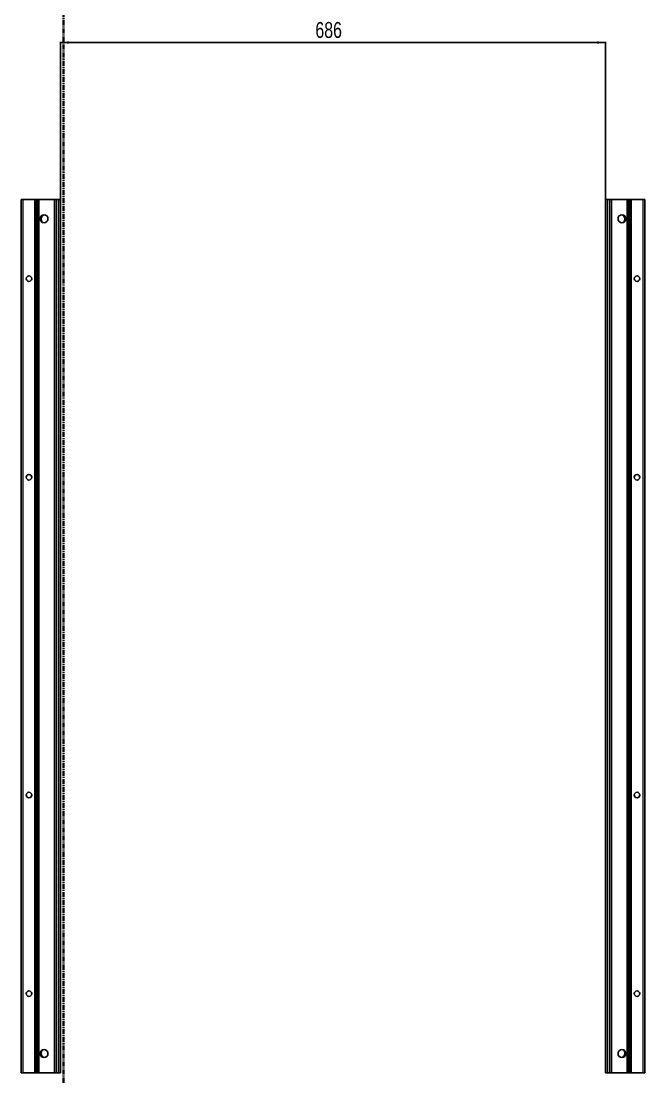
# Model space of a CAD drawing. Header units: millimetres. Extents: x -199 to 2589, y -2047 to 1507.
# Drawn here: x 905 to 1690, y -857 to 472 of the extents above; entities that cross this region are included whole.
import ezdxf

# ---------------------------------------------------------------- set-up
doc = ezdxf.new("R2010")
doc.units = ezdxf.units.MM
doc.linetypes.add('CENTER', pattern=[10.16, 6.35, -1.27, 1.27, -1.27])
doc.layers.add('FORMAT', color=7, linetype='Continuous')
doc.styles.add('SLDTEXTSTYLE0', font='TXT', dxfattribs={"width": 0.75})
doc.dimstyles.new('SLDDIMSTYLE0', dxfattribs={"dimtxt": 20, "dimasz": 10, "dimexe": 0, "dimexo": 0.0625, "dimgap": 5, "dimtad": 2, "dimdec": 1, "dimrnd": 1e-09, "dimzin": 12, "dimdsep": 46, "dimtxsty": 'SLDTEXTSTYLE0', "dimsah": 1, "dimcen": 0.09, "dimadec": 0, "dimazin": 3, "dimtfac": 1, "dimtofl": 0, "dimtmove": 0, "dimatfit": 3, "dimfxl": 0, "dimfrac": 2, "dimtolj": 1, "dimtzin": 12, "dimarcsym": 0})

# ---------------------------------------------------------------- blocks, each defined once
blk = doc.blocks.new('_D_4')
at = {"layer": 'FORMAT'}
for p, q in [((954.3, 247.2), (954.3, 446)), ((954.3, 445), (1640.3, 445)), ((1640.3, 247.2), (1640.3, 446))]:
    blk.add_line(p, q, dxfattribs=at)
for points in [[(954.3, 445), (964.3, 443.5), (964.3, 446.5)], [(1640.3, 445), (1630.3, 446.5), (1630.3, 443.5)]]:
    blk.add_solid(points, dxfattribs=at)
at = {"layer": 'FORMAT', "insert": (1275.1, 470.8), "char_height": 20, "attachment_point": 1, "style": 'SLDTEXTSTYLE0'}
blk.add_mtext('686', dxfattribs=at)

msp = doc.modelspace()

# ---------------------------------------------------------------- linework, layer by layer
at = {"color": 7, "linetype": 'CENTER', "lineweight": 35}
msp.add_line((958.03, 1499.09), (958.03, -1103.67), dxfattribs=at)
at = {"color": 7, "linetype": 'Continuous', "lineweight": 25}
for p, q in [((904.6, -851.79), (904.6, 247.21)), ((904.6, 247.21), (906.6, 247.21)), ((906.6, 247.21), (921.95, 247.21)), ((921.95, 247.21), (922.6, 247.21)), ((922.6, 223.46), (922.6, 247.21)), ((922.6, 247.21), (923.19, 247.21)), ((923.19, 247.21), (924.39, 247.21)), ((924.39, 247.21), (924.39, -851.79)), ((924.39, 247.21), (924.43, 247.21)), ((924.43, 247.21), (924.43, -851.79)), ((924.43, 247.21), (925.63, 247.21)), ((925.63, 247.21), (927.05, 247.21)), ((927.05, 247.21), (946.45, 247.21)), ((946.45, 247.21), (947.1, 247.21)), ((947.1, -851.79), (947.1, 247.21)), ((947.1, 247.21), (949.1, 247.21)), ((949.1, 247.21), (952.3, 247.21)), ((952.3, 247.21), (954.3, 247.21)), ((954.3, 247.21), (954.3, -851.79)), ((1640.3, -851.79), (1640.3, 247.21)), ((1640.3, 247.21), (1642.3, 247.21)), ((1645.5, 247.21), (1642.3, 247.21)), ((1645.5, 247.21), (1647.5, 247.21)), ((1647.5, 247.21), (1647.5, -851.79)), ((1647.5, 247.21), (1648.15, 247.21)), ((1667.55, 247.21), (1648.15, 247.21)), ((1667.55, 247.21), (1668.97, 247.21)), ((1670.17, 247.21), (1668.97, 247.21)), ((1670.17, -851.79), (1670.17, 247.21)), ((1670.21, 247.21), (1670.17, 247.21)), ((1670.21, -851.79), (1670.21, 247.21)), ((1671.42, 247.21), (1670.21, 247.21)), ((1671.42, 247.21), (1672, 247.21)), ((1672, 247.21), (1672, 223.46)), ((1672, 247.21), (1672.65, 247.21)), ((1688, 247.21), (1672.65, 247.21)), ((1688, 247.21), (1690, 247.21)), ((1690, 247.21), (1690, -851.79)), ((932.65, 227.73), (932.65, 228.14)), ((1661.95, 228.14), (1661.95, 227.73)), ((922.66, 223.35), (922.6, 223.46)), ((922.6, 223.46), (922.6, 221.96)), ((922.6, 221.96), (922.66, 222.06)), ((922.6, 173.46), (922.6, 221.96)), ((922.66, 222.06), (922.66, 223.35)), ((1672, 223.46), (1671.94, 223.35)), ((1671.94, 223.35), (1671.94, 222.06)), ((1671.94, 222.06), (1672, 221.96)), ((1672, 221.96), (1672, 223.46)), ((1672, 221.96), (1672, 173.46)), ((922.66, 173.35), (922.6, 173.46)), ((922.6, 173.46), (922.6, 171.96)), ((922.66, 172.06), (922.66, 173.35)), ((1672, 173.46), (1671.94, 173.35)), ((1671.94, 173.35), (1671.94, 172.06)), ((1672, 171.96), (1672, 173.46)), ((922.6, 171.96), (922.66, 172.06)), ((922.6, 123.46), (922.6, 171.96)), ((1671.94, 172.06), (1672, 171.96)), ((1672, 171.96), (1672, 123.46)), ((922.66, 123.35), (922.6, 123.46)), ((922.6, 123.46), (922.6, 121.96)), ((922.6, 121.96), (922.66, 122.06)), ((922.6, 73.46), (922.6, 121.96)), ((922.66, 122.06), (922.66, 123.35)), ((1672, 123.46), (1671.94, 123.35)), ((1671.94, 123.35), (1671.94, 122.06)), ((1671.94, 122.06), (1672, 121.96)), ((1672, 121.96), (1672, 123.46)), ((1672, 121.96), (1672, 73.46)), ((922.66, 73.35), (922.6, 73.46)), ((922.6, 73.46), (922.6, 71.96)), ((922.6, 71.96), (922.66, 72.06)), ((922.6, 23.46), (922.6, 71.96)), ((922.66, 72.06), (922.66, 73.35)), ((1672, 73.46), (1671.94, 73.35)), ((1671.94, 73.35), (1671.94, 72.06)), ((1671.94, 72.06), (1672, 71.96)), ((1672, 71.96), (1672, 73.46)), ((1672, 71.96), (1672, 23.46)), ((922.66, 23.35), (922.6, 23.46)), ((922.6, 23.46), (922.6, 21.96)), ((922.6, 21.96), (922.66, 22.06)), ((922.6, -26.54), (922.6, 21.96)), ((922.66, 22.06), (922.66, 23.35)), ((1672, 23.46), (1671.94, 23.35)), ((1671.94, 23.35), (1671.94, 22.06)), ((1671.94, 22.06), (1672, 21.96)), ((1672, 21.96), (1672, 23.46)), ((1672, 21.96), (1672, -26.54)), ((922.66, -26.65), (922.6, -26.54)), ((922.6, -26.54), (922.6, -28.04)), ((1672, -26.54), (1671.94, -26.65)), ((1672, -28.04), (1672, -26.54)), ((922.6, -28.04), (922.66, -27.94)), ((922.6, -76.54), (922.6, -28.04)), ((922.66, -27.94), (922.66, -26.65)), ((1671.94, -26.65), (1671.94, -27.94)), ((1671.94, -27.94), (1672, -28.04)), ((1672, -28.04), (1672, -76.54)), ((922.66, -76.65), (922.6, -76.54)), ((922.6, -76.54), (922.6, -78.04)), ((922.6, -78.04), (922.66, -77.94)), ((922.6, -126.54), (922.6, -78.04)), ((922.66, -77.94), (922.66, -76.65)), ((1672, -76.54), (1671.94, -76.65)), ((1671.94, -76.65), (1671.94, -77.94)), ((1671.94, -77.94), (1672, -78.04)), ((1672, -78.04), (1672, -76.54)), ((1672, -78.04), (1672, -126.54)), ((922.66, -126.65), (922.6, -126.54)), ((922.6, -126.54), (922.6, -128.04)), ((922.6, -128.04), (922.66, -127.94)), ((922.6, -176.54), (922.6, -128.04)), ((922.66, -127.94), (922.66, -126.65)), ((1672, -126.54), (1671.94, -126.65)), ((1671.94, -126.65), (1671.94, -127.94)), ((1671.94, -127.94), (1672, -128.04)), ((1672, -128.04), (1672, -126.54)), ((1672, -128.04), (1672, -176.54)), ((922.66, -176.65), (922.6, -176.54)), ((922.6, -176.54), (922.6, -178.04)), ((922.6, -178.04), (922.66, -177.94)), ((922.6, -226.54), (922.6, -178.04)), ((922.66, -177.94), (922.66, -176.65)), ((1672, -176.54), (1671.94, -176.65)), ((1671.94, -176.65), (1671.94, -177.94)), ((1671.94, -177.94), (1672, -178.04)), ((1672, -178.04), (1672, -176.54)), ((1672, -178.04), (1672, -226.54)), ((922.66, -226.65), (922.6, -226.54)), ((922.6, -226.54), (922.6, -228.04)), ((922.6, -228.04), (922.66, -227.94)), ((922.6, -276.54), (922.6, -228.04)), ((922.66, -227.94), (922.66, -226.65)), ((1672, -226.54), (1671.94, -226.65)), ((1671.94, -226.65), (1671.94, -227.94)), ((1671.94, -227.94), (1672, -228.04)), ((1672, -228.04), (1672, -226.54)), ((1672, -228.04), (1672, -276.54)), ((922.66, -276.65), (922.6, -276.54)), ((922.6, -276.54), (922.6, -278.04)), ((922.6, -278.04), (922.66, -277.94)), ((922.6, -326.54), (922.6, -278.04)), ((922.66, -277.94), (922.66, -276.65)), ((1672, -276.54), (1671.94, -276.65)), ((1671.94, -276.65), (1671.94, -277.94)), ((1671.94, -277.94), (1672, -278.04)), ((1672, -278.04), (1672, -276.54)), ((1672, -278.04), (1672, -326.54)), ((922.66, -326.65), (922.6, -326.54)), ((922.6, -326.54), (922.6, -328.04)), ((922.6, -328.04), (922.66, -327.94)), ((922.6, -376.54), (922.6, -328.04)), ((922.66, -327.94), (922.66, -326.65)), ((1672, -326.54), (1671.94, -326.65)), ((1671.94, -326.65), (1671.94, -327.94)), ((1671.94, -327.94), (1672, -328.04)), ((1672, -328.04), (1672, -326.54)), ((1672, -328.04), (1672, -376.54)), ((922.66, -376.65), (922.6, -376.54)), ((922.6, -376.54), (922.6, -378.04)), ((922.6, -378.04), (922.66, -377.94)), ((922.6, -426.54), (922.6, -378.04)), ((922.66, -377.94), (922.66, -376.65)), ((1672, -376.54), (1671.94, -376.65)), ((1671.94, -376.65), (1671.94, -377.94)), ((1671.94, -377.94), (1672, -378.04)), ((1672, -378.04), (1672, -376.54)), ((1672, -378.04), (1672, -426.54)), ((922.66, -426.65), (922.6, -426.54)), ((922.6, -426.54), (922.6, -428.04)), ((922.6, -428.04), (922.66, -427.94)), ((922.6, -476.54), (922.6, -428.04)), ((922.66, -427.94), (922.66, -426.65)), ((1672, -426.54), (1671.94, -426.65)), ((1671.94, -426.65), (1671.94, -427.94)), ((1671.94, -427.94), (1672, -428.04)), ((1672, -428.04), (1672, -426.54)), ((1672, -428.04), (1672, -476.54)), ((922.66, -476.65), (922.6, -476.54)), ((922.6, -476.54), (922.6, -478.04)), ((922.6, -478.04), (922.66, -477.94)), ((922.6, -526.54), (922.6, -478.04)), ((922.66, -477.94), (922.66, -476.65)), ((1672, -476.54), (1671.94, -476.65)), ((1671.94, -476.65), (1671.94, -477.94)), ((1671.94, -477.94), (1672, -478.04)), ((1672, -478.04), (1672, -476.54)), ((1672, -478.04), (1672, -526.54)), ((922.66, -526.65), (922.6, -526.54)), ((922.6, -526.54), (922.6, -528.04)), ((922.6, -528.04), (922.66, -527.94)), ((922.6, -576.54), (922.6, -528.04)), ((922.66, -527.94), (922.66, -526.65)), ((1672, -526.54), (1671.94, -526.65)), ((1671.94, -526.65), (1671.94, -527.94)), ((1671.94, -527.94), (1672, -528.04)), ((1672, -528.04), (1672, -526.54)), ((1672, -528.04), (1672, -576.54)), ((922.66, -576.65), (922.6, -576.54)), ((922.6, -576.54), (922.6, -578.04)), ((922.6, -578.04), (922.66, -577.94)), ((922.6, -626.54), (922.6, -578.04)), ((922.66, -577.94), (922.66, -576.65)), ((1672, -576.54), (1671.94, -576.65)), ((1671.94, -576.65), (1671.94, -577.94)), ((1671.94, -577.94), (1672, -578.04)), ((1672, -578.04), (1672, -576.54)), ((1672, -578.04), (1672, -626.54)), ((922.66, -626.65), (922.6, -626.54)), ((922.6, -626.54), (922.6, -628.04)), ((922.6, -628.04), (922.66, -627.94)), ((922.6, -676.54), (922.6, -628.04)), ((922.66, -627.94), (922.66, -626.65)), ((1672, -626.54), (1671.94, -626.65)), ((1671.94, -626.65), (1671.94, -627.94)), ((1671.94, -627.94), (1672, -628.04)), ((1672, -628.04), (1672, -626.54)), ((1672, -628.04), (1672, -676.54)), ((922.66, -676.65), (922.6, -676.54)), ((922.6, -676.54), (922.6, -678.04)), ((922.66, -677.94), (922.66, -676.65)), ((1672, -676.54), (1671.94, -676.65)), ((1671.94, -676.65), (1671.94, -677.94)), ((1672, -678.04), (1672, -676.54)), ((922.6, -678.04), (922.66, -677.94)), ((922.6, -726.54), (922.6, -678.04)), ((1671.94, -677.94), (1672, -678.04)), ((1672, -678.04), (1672, -726.54)), ((922.66, -726.65), (922.6, -726.54)), ((922.6, -726.54), (922.6, -728.04)), ((922.6, -728.04), (922.66, -727.94)), ((922.6, -776.54), (922.6, -728.04)), ((922.66, -727.94), (922.66, -726.65)), ((1672, -726.54), (1671.94, -726.65)), ((1671.94, -726.65), (1671.94, -727.94)), ((1671.94, -727.94), (1672, -728.04)), ((1672, -728.04), (1672, -726.54)), ((1672, -728.04), (1672, -776.54)), ((922.66, -776.65), (922.6, -776.54)), ((922.6, -776.54), (922.6, -778.04)), ((922.6, -778.04), (922.66, -777.94)), ((922.6, -826.54), (922.6, -778.04)), ((922.66, -777.94), (922.66, -776.65)), ((1672, -776.54), (1671.94, -776.65)), ((1671.94, -776.65), (1671.94, -777.94)), ((1671.94, -777.94), (1672, -778.04)), ((1672, -778.04), (1672, -776.54)), ((1672, -778.04), (1672, -826.54)), ((922.66, -826.65), (922.6, -826.54)), ((922.6, -826.54), (922.6, -828.04)), ((922.6, -828.04), (922.66, -827.94)), ((922.6, -851.79), (922.6, -828.04)), ((922.66, -827.94), (922.66, -826.65)), ((932.65, -832.73), (932.65, -832.32)), ((1661.95, -832.32), (1661.95, -832.73)), ((1672, -826.54), (1671.94, -826.65)), ((1671.94, -826.65), (1671.94, -827.94)), ((1671.94, -827.94), (1672, -828.04)), ((1672, -828.04), (1672, -826.54)), ((1672, -828.04), (1672, -851.79)), ((906.6, -851.79), (904.6, -851.79)), ((906.6, -851.79), (921.95, -851.79)), ((922.6, -851.79), (921.95, -851.79)), ((923.19, -851.79), (922.6, -851.79)), ((923.19, -851.79), (924.39, -851.79)), ((924.39, -851.79), (924.43, -851.79)), ((924.43, -851.79), (925.63, -851.79)), ((927.05, -851.79), (925.63, -851.79)), ((927.05, -851.79), (946.45, -851.79)), ((947.1, -851.79), (946.45, -851.79)), ((949.1, -851.79), (947.1, -851.79)), ((949.1, -851.79), (952.3, -851.79)), ((954.3, -851.79), (952.3, -851.79)), ((1642.3, -851.79), (1640.3, -851.79)), ((1645.5, -851.79), (1642.3, -851.79)), ((1647.5, -851.79), (1645.5, -851.79)), ((1648.15, -851.79), (1647.5, -851.79)), ((1667.55, -851.79), (1648.15, -851.79)), ((1668.97, -851.79), (1667.55, -851.79)), ((1670.17, -851.79), (1668.97, -851.79)), ((1670.21, -851.79), (1670.17, -851.79)), ((1671.42, -851.79), (1670.21, -851.79)), ((1672, -851.79), (1671.42, -851.79)), ((1672.65, -851.79), (1672, -851.79)), ((1688, -851.79), (1672.65, -851.79)), ((1690, -851.79), (1688, -851.79))]:
    msp.add_line(p, q, dxfattribs=at)
at = {"color": 8, "linetype": 'Continuous', "lineweight": 18}
for p, q in [((906.6, 247.21), (906.6, -851.79)), ((921.95, -851.79), (921.95, 247.21)), ((923.19, 247.21), (923.19, -851.79)), ((925.63, -851.79), (925.63, 247.21)), ((927.05, 247.21), (927.05, -851.79)), ((946.45, -851.79), (946.45, 247.21)), ((949.1, 247.21), (949.1, -851.79)), ((952.3, -851.79), (952.3, 247.21)), ((1642.3, 247.21), (1642.3, -851.79)), ((1645.5, -851.79), (1645.5, 247.21)), ((1648.15, 247.21), (1648.15, -851.79)), ((1667.55, -851.79), (1667.55, 247.21)), ((1668.97, 247.21), (1668.97, -851.79)), ((1671.42, -851.79), (1671.42, 247.21)), ((1672.65, 247.21), (1672.65, -851.79)), ((1688, -851.79), (1688, 247.21))]:
    msp.add_line(p, q, dxfattribs=at)
at = {"color": 7, "linetype": 'Continuous', "lineweight": 25}
for centre, radius in [((933.45, 223.21), 5), ((1661.15, 223.21), 5), ((914.5, 147.71), 3.5), ((1680.1, 147.71), 3.5), ((914.5, -102.29), 3.5), ((1680.1, -102.29), 3.5), ((914.5, -502.29), 3.5), ((1680.1, -502.29), 3.5), ((914.5, -752.29), 3.5), ((1680.1, -752.29), 3.5), ((933.45, -827.79), 5), ((1661.15, -827.79), 5)]:
    msp.add_circle(centre, radius, dxfattribs=at)
for centre, radius, start, end in [((934.95, 222.71), 5.25, 119.14074, 233.81086), ((932.15, 227.73), 0.5, 299.14074, 0), ((1662.45, 227.73), 0.5, 180, 240.85926), ((1659.65, 222.71), 5.25, 306.18916, 60.85926), ((934.95, -827.29), 5.25, 126.18914, 240.85926), ((1659.65, -827.29), 5.25, 299.14074, 53.81082), ((932.15, -832.32), 0.5, 0, 60.85926), ((1662.45, -832.32), 0.5, 119.14074, 180)]:
    msp.add_arc(centre, radius, start, end, dxfattribs=at)

# ---------------------------------------------------------------- dimensions: what is measured, and where the dimension line sits
at = {"layer": 'FORMAT'}
dim = msp.add_linear_dim(base=(1640.3, 445), p1=(954.3, 247.21), p2=(1640.3, 247.21), angle=0, dimstyle='SLDDIMSTYLE0', dxfattribs=at)
dim.commit()
dim.dimension.update_dxf_attribs({"geometry": '_D_4', "text_midpoint": (1297.3, 445), "dimtype": 160})

doc.saveas('drawing.dxf')
